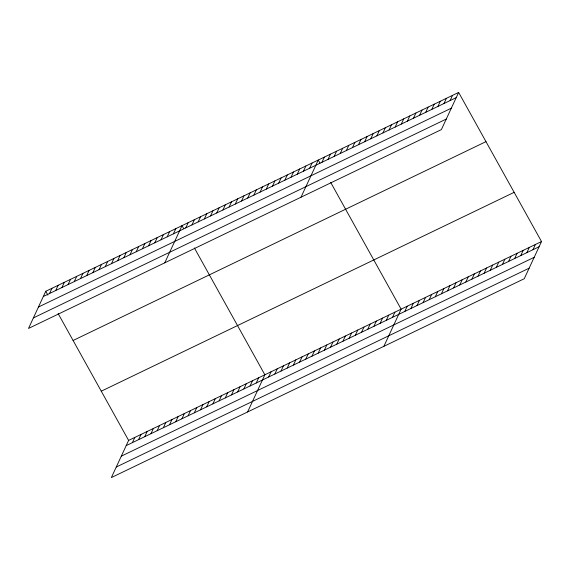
<?xml version="1.0" encoding="UTF-8"?>
<svg xmlns="http://www.w3.org/2000/svg" width="570" height="570" viewBox="0 0 570 570"><rect width="100%" height="100%" fill="white"/><g stroke="black" fill="none" stroke-linecap="round" stroke-linejoin="round"><path stroke-width="0.85" d="M458.636 92.425L45.75 291.277L28.5 328.448L441.387 129.597L458.636 92.425L541.5 241.552L524.25 278.723L111.364 477.575L128.613 440.403L541.5 241.552M49.526 293.507L51.948 288.299M55.718 290.522L58.14 285.314M61.916 287.544L64.332 282.328M68.108 284.558L70.523 279.35M74.3 281.573L76.722 276.365M80.491 278.595L82.914 273.379M86.69 275.609L89.105 270.401M92.882 272.624L95.297 267.416M99.073 269.646L101.496 264.43M105.265 266.66L107.687 261.452M111.463 263.675L113.879 258.466M117.655 260.697L120.071 255.488M123.847 257.711L126.262 252.503M130.038 254.733L132.461 249.518M136.237 251.748L138.653 246.539M142.429 248.762L144.844 243.554M148.62 245.784L151.036 240.569M154.812 242.799L157.234 237.59M161.004 239.813L163.426 234.605M167.202 236.835L169.618 231.619M173.394 233.85L175.809 228.641M164.751 262.827L182.008 225.656L183.711 228.734M185.777 227.886L188.2 222.678M191.976 224.901L194.391 219.692M198.168 221.922L200.583 216.707M204.359 218.937L206.775 213.729M210.551 215.952L212.973 210.743M216.75 212.973L219.165 207.758M222.941 209.988L225.357 204.78M229.133 207.003L231.548 201.794M235.325 204.024L237.747 198.809M241.516 201.039L243.939 195.831M132.39 442.634L134.805 437.425M247.715 198.054L250.13 192.845M138.581 439.648L141.004 434.44M253.907 195.075L256.322 189.867M144.773 436.67L147.195 431.454M260.098 192.09L262.521 186.882M150.972 433.684L153.387 428.476M266.29 189.112L268.712 183.896M157.163 430.699L159.579 425.491M272.488 186.126L274.904 180.918M163.355 427.721L165.777 422.512M278.68 183.141L281.096 177.933M169.547 424.736L171.969 419.527M284.872 180.163L287.294 174.947M175.745 421.75L178.161 416.542M291.063 177.177L293.486 171.969M181.937 418.772L184.352 413.564M297.262 174.192L299.678 168.984M188.129 415.786L190.544 410.578M303.454 171.214L305.869 165.998M194.32 412.808L196.743 407.593M309.645 168.228L312.061 163.02M200.519 409.823L202.934 404.615M301.003 197.206L318.26 160.035L319.969 163.113M206.71 406.838L209.126 401.629M321.943 162.308L324.358 157.099M212.902 403.859L215.317 398.644M328.049 159.365L330.465 154.157M219.094 400.874L221.516 395.666M334.148 156.429L336.571 151.214M225.285 397.889L227.708 392.68M340.254 153.487L342.67 148.278M231.484 394.91L233.899 389.702M346.353 150.551L348.776 145.336M237.676 391.925L240.091 386.716M352.459 147.609L354.882 142.4M243.867 388.94L246.29 383.731M358.566 144.666L360.981 139.458M250.059 385.961L252.482 380.753M364.665 141.731L367.087 136.522M256.258 382.976L258.673 377.768M370.771 138.788L373.186 133.579M247.615 411.953L264.865 374.782L194.398 247.957M376.877 135.852L379.292 130.644M268.641 377.012L271.064 371.804M382.976 132.91L385.398 127.701M274.833 374.027L277.255 368.819M389.082 129.974L391.497 124.759M281.031 371.049L283.447 365.833M395.188 127.032L397.603 121.823M287.223 368.063L289.638 362.855M401.287 124.089L403.71 118.881M293.415 365.078L295.83 359.87M407.393 121.153L409.809 115.945M299.606 362.1L302.029 356.891M413.492 118.211L415.915 113.002M305.798 359.114L308.22 353.906M419.598 115.275L422.014 110.067M311.997 356.129L314.412 350.921M425.705 112.333L428.12 107.124M318.188 353.151L320.604 347.942M431.803 109.397L434.226 104.182M324.38 350.165L326.802 344.957M437.91 106.455L440.325 101.246M330.572 347.187L332.994 341.971M444.016 103.519L446.431 98.304M336.77 344.202L339.186 338.993M450.115 100.576L452.537 95.368M342.962 341.216L345.377 336.008M349.154 338.238L351.576 333.022M355.345 335.253L357.768 330.044M361.544 332.267L363.959 327.059M367.736 329.289L370.151 324.081M373.927 326.304L376.343 321.095M380.119 323.318L382.541 318.11M386.31 320.34L388.733 315.132M392.509 317.355L394.924 312.146M383.867 346.332L401.116 309.161L330.65 182.336M404.807 311.434L407.222 306.225M410.906 308.491L413.328 303.283M417.012 305.556L419.427 300.347M423.111 302.613L425.534 297.405M429.217 299.678L431.64 294.469M435.323 296.735L437.739 291.526M441.422 293.799L443.845 288.584M447.528 290.857L449.944 285.648M453.635 287.914L456.05 282.706M459.734 284.979L462.156 279.77M465.84 282.036L468.255 276.828M471.946 279.101L474.361 273.892M478.045 276.158L480.467 270.95M484.151 273.222L486.566 268.007M490.25 270.28L492.672 265.071M496.356 267.337L498.779 262.129M502.462 264.402L504.878 259.193M508.561 261.459L510.984 256.251M514.667 258.524L517.083 253.315M520.773 255.581L523.189 250.373M526.872 252.645L529.295 247.43M532.978 249.703L535.394 244.494M43.334 296.486L456.221 97.634M38.439 307.038L451.326 108.186M33.395 317.903L446.282 119.052M73.095 340.49L485.982 141.638M101.268 391.191L514.154 192.339M126.198 445.619L539.085 246.767M121.303 456.164L534.19 257.312M116.259 467.03L529.145 268.178M45.75 291.277L47.887 295.125M58.14 313.578L128.613 440.403"/></g></svg>
